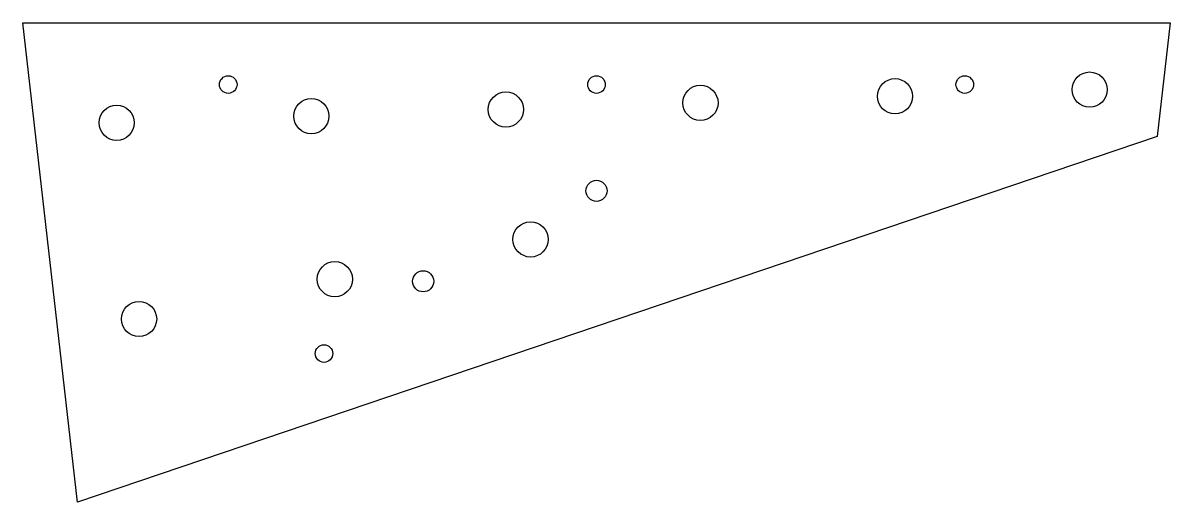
# Model space of a CAD drawing. Extents: x -20.4 to 20.4, y -17 to 0.
import ezdxf

# ---------------------------------------------------------------- set-up
doc = ezdxf.new("R2010")
doc.units = 0
doc.header["$MEASUREMENT"] = 0
doc.layers.add('VISIBLE', color=7, linetype='CONTINUOUS')

msp = doc.modelspace()

# ---------------------------------------------------------------- linework, layer by layer
at = {"layer": 'VISIBLE'}
for p, q in [((-20.383, 0), (20.383, 0)), ((-18.439, -17.014), (-20.383, 0)), ((20.383, 0), (19.923, -4.029)), ((19.923, -4.029), (-18.439, -17.014))]:
    msp.add_line(p, q, dxfattribs=at)
for centre, radius in [((-13.087, -2.188), 0.312), ((0, -2.188), 0.312), ((10.609, -2.602), 0.625), ((13.087, -2.188), 0.312), ((17.524, -2.366), 0.625), ((3.694, -2.838), 0.625), ((-10.136, -3.31), 0.625), ((-3.221, -3.074), 0.625), ((-17.05, -3.546), 0.625), ((0, -5.963), 0.375), ((-2.345, -7.688), 0.625), ((-9.3, -9.1), 0.625), ((-6.16, -9.175), 0.375), ((-16.255, -10.512), 0.625), ((-9.683, -11.741), 0.312)]:
    msp.add_circle(centre, radius, dxfattribs=at)

doc.saveas('drawing.dxf')
